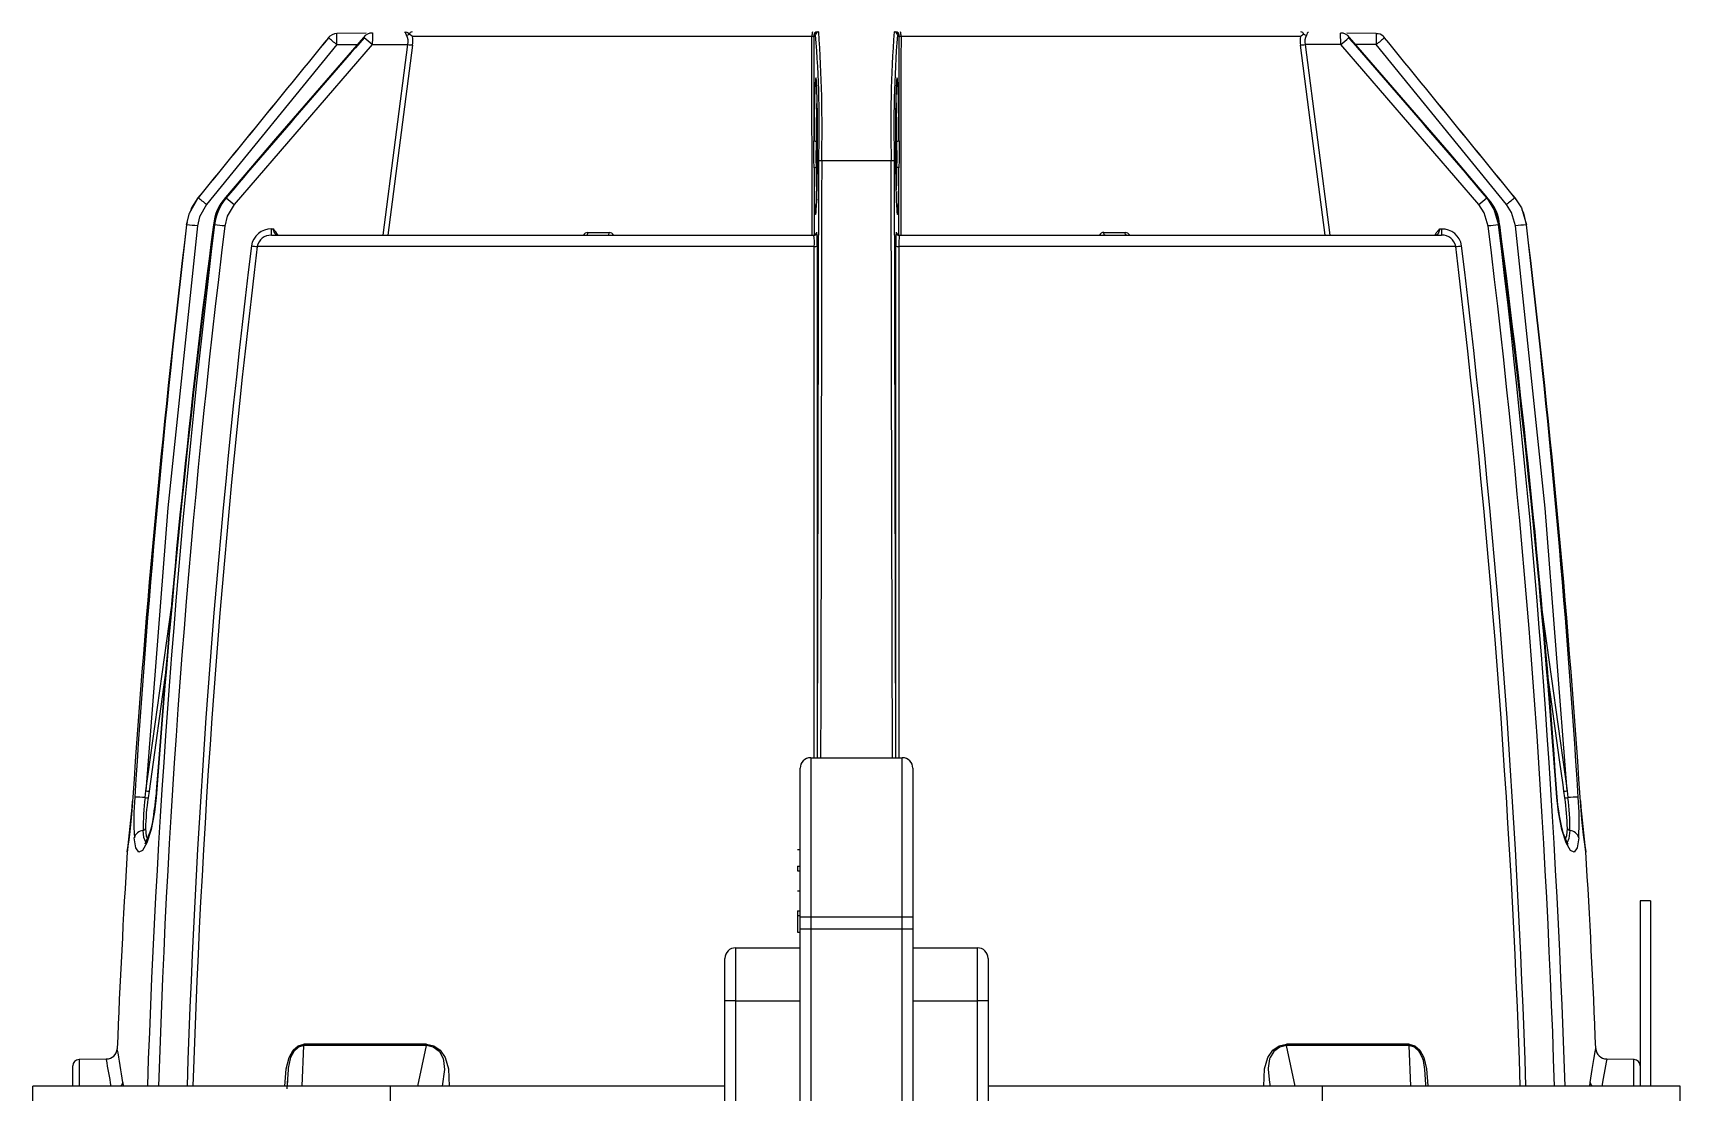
# Model space of a CAD drawing. Extents: x 6 to 134, y 1 to 99.
# Drawn here: x 53.31 to 61.08, y 91.26 to 96.26 of the extents above; entities that cross this region are included whole.
import ezdxf

# ---------------------------------------------------------------- set-up
doc = ezdxf.new("R2010")
doc.units = 0
doc.header["$MEASUREMENT"] = 0
doc.layers.add('OBJECT', color=7, linetype='CONTINUOUS')

msp = doc.modelspace()

# ---------------------------------------------------------------- linework, layer by layer
at = {"layer": 'OBJECT'}
for p, q in [((54.7428, 96.2032), (54.1277, 95.4481)), ((54.9097, 96.2032), (54.2588, 95.448)), ((54.703, 96.2354), (54.7032, 96.2353)), ((54.7428, 96.2032), (54.8393, 96.2032)), ((54.8815, 96.2575), (54.743, 96.2551)), ((54.8816, 96.2575), (54.8815, 96.2575)), ((54.9096, 96.2033), (54.9097, 96.2032)), ((54.9097, 96.2032), (55.0783, 96.2033)), ((54.9614, 95.3033), (55.0783, 96.2033)), ((55.1002, 96.2006), (54.9837, 95.3033)), ((55.0783, 96.2033), (55.0783, 96.2033)), ((56.9862, 96.2413), (55.1003, 96.2413)), ((56.9869, 95.3033), (56.9862, 96.2413)), ((56.9953, 96.2383), (56.9957, 95.7484)), ((57.0034, 96.2483), (56.9956, 96.2483)), ((57.3972, 96.2483), (57.3893, 96.2483)), ((57.397, 95.7484), (57.3974, 96.2383)), ((59.2924, 96.2413), (57.4065, 96.2413)), ((59.4831, 96.2032), (59.3144, 96.2033)), ((59.3144, 96.2033), (59.4313, 95.3033)), ((60.1339, 95.448), (59.483, 96.2032)), ((59.6497, 96.2551), (59.5112, 96.2575)), ((59.6499, 96.2032), (59.5534, 96.2032)), ((59.6497, 96.2551), (59.6497, 96.2551)), ((60.265, 95.4481), (59.6499, 96.2032)), ((57.0127, 92.8378), (57.0179, 95.6543)), ((57.3606, 95.6546), (57.0321, 95.6546)), ((57.3748, 95.6543), (57.38, 92.8378)), ((56.9958, 95.6209), (56.996, 95.3033)), ((57.3967, 95.3036), (57.3969, 95.6209)), ((54.0874, 95.4803), (54.088, 95.4803)), ((54.2184, 95.4803), (54.2209, 95.4803)), ((54.2209, 95.4803), (54.2588, 95.448)), ((60.1339, 95.448), (60.1718, 95.4803)), ((60.1718, 95.4803), (60.1743, 95.4803)), ((60.1784, 95.4757), (60.1745, 95.4805)), ((60.3047, 95.4803), (60.3053, 95.4803)), ((60.3097, 95.4725), (60.3053, 95.4803)), ((54.037, 95.3652), (54.0332, 95.3525)), ((54.0332, 95.3525), (54.034, 95.3525)), ((54.1625, 95.3525), (54.1655, 95.3525)), ((60.2272, 95.3525), (60.2302, 95.3525)), ((60.3587, 95.3525), (60.3595, 95.3525)), ((54.4347, 95.3033), (56.9942, 95.3033)), ((54.4352, 95.3329), (54.4443, 95.3329)), ((55.9283, 95.3165), (56.0288, 95.3165)), ((57.0086, 95.3182), (57.0092, 95.3182)), ((57.3835, 95.3182), (57.3841, 95.3182)), ((57.3985, 95.3033), (59.958, 95.3033)), ((58.3639, 95.3165), (58.4644, 95.3165)), ((59.9484, 95.3329), (59.9575, 95.3329)), ((56.997, 95.2503), (54.3673, 95.2503)), ((60.0254, 95.2503), (57.3958, 95.2503)), ((53.842, 92.6817), (53.9625, 93.5473)), ((60.4333, 93.5249), (60.5507, 92.6817)), ((53.9376, 93.2628), (53.8564, 92.6799)), ((56.9304, 92.0878), (56.9304, 92.7878)), ((56.9804, 92.8378), (56.9804, 92.0878)), ((56.9804, 92.8378), (57.4124, 92.8378)), ((57.4124, 92.0878), (57.4124, 92.8378)), ((57.4624, 92.7878), (57.4624, 92.0878)), ((60.5042, 92.6514), (60.4949, 92.774)), ((53.7799, 92.652), (53.7786, 92.6333)), ((53.838, 92.6497), (53.842, 92.6817)), ((53.8564, 92.6799), (53.852, 92.6479)), ((60.5407, 92.6479), (60.5363, 92.6799)), ((60.5507, 92.6817), (60.5547, 92.6497)), ((60.6141, 92.6333), (60.6128, 92.652)), ((56.9184, 92.4041), (56.9304, 92.4041)), ((56.9184, 92.3267), (56.9304, 92.3267)), ((56.9184, 92.3267), (56.9184, 92.3044)), ((56.9184, 92.3044), (56.9304, 92.3044)), ((56.9184, 92.2092), (56.9304, 92.2092)), ((60.9444, 92.1633), (60.8964, 92.1633)), ((60.8964, 92.1633), (60.8964, 91.2883)), ((60.9444, 92.1633), (60.9444, 91.2883)), ((56.9184, 92.1147), (56.9304, 92.1147)), ((56.9184, 92.1147), (56.9184, 92.0927)), ((56.9184, 92.0927), (56.9304, 92.0927)), ((56.9184, 92.0927), (56.9184, 92.0151)), ((56.9304, 92.0311), (56.9304, 92.0878)), ((56.9304, 92.0878), (56.9804, 92.0878)), ((56.9804, 92.0878), (57.4124, 92.0878)), ((56.9804, 92.0878), (56.9804, 92.0311)), ((57.4124, 92.0311), (57.4124, 92.0878)), ((57.4124, 92.0878), (57.4624, 92.0878)), ((57.4624, 92.0878), (57.4624, 92.0311)), ((56.9184, 92.0151), (56.9304, 92.0151)), ((56.9304, 89.926), (56.9304, 92.0311)), ((56.9304, 92.0311), (56.9804, 92.0311)), ((56.9804, 92.0311), (57.4124, 92.0311)), ((56.9804, 92.0311), (56.9804, 89.8545)), ((57.4124, 89.8545), (57.4124, 92.0311)), ((57.4124, 92.0311), (57.4624, 92.0311)), ((57.4624, 92.0311), (57.4624, 89.926)), ((56.6254, 91.9408), (56.6254, 91.6908)), ((56.6254, 91.9408), (56.9304, 91.9408)), ((57.4624, 91.9408), (57.7674, 91.9408)), ((57.7674, 91.6908), (57.7674, 91.9408)), ((56.5754, 91.6908), (56.5754, 91.8908)), ((57.8174, 91.8908), (57.8174, 91.6908)), ((56.5754, 89.8075), (56.5754, 91.6908)), ((56.6254, 91.6908), (56.5754, 91.6908)), ((56.6254, 91.6908), (56.6254, 89.8545)), ((56.6254, 91.6908), (56.9304, 91.6908)), ((57.4624, 91.6908), (57.7674, 91.6908)), ((57.7674, 89.8545), (57.7674, 91.6908)), ((57.8174, 91.6908), (57.7674, 91.6908)), ((57.8174, 91.6908), (57.8174, 89.8075)), ((54.5792, 91.2883), (54.5869, 91.4798)), ((55.1666, 91.4868), (54.5875, 91.4868)), ((55.1257, 91.2883), (55.1661, 91.4798)), ((59.8052, 91.4868), (59.2261, 91.4868)), ((59.267, 91.2883), (59.2266, 91.4798)), ((59.8136, 91.2883), (59.8058, 91.4798)), ((53.4964, 91.2883), (53.4964, 91.3838)), ((53.6548, 91.4161), (53.5258, 91.4138)), ((53.5258, 91.4138), (53.5258, 91.2883)), ((60.8669, 91.4138), (60.7379, 91.4161)), ((60.8669, 91.2883), (60.8669, 91.4138)), ((53.7322, 91.3058), (53.735, 91.2883)), ((54.5094, 91.321), (54.508, 91.2883)), ((59.8847, 91.2883), (59.8844, 91.2964)), ((60.6578, 91.2883), (60.6605, 91.3058)), ((53.3084, 90.0383), (53.3084, 91.2883)), ((54.9964, 91.2883), (53.3084, 91.2883)), ((54.9964, 90.0383), (54.9964, 91.2883)), ((56.5754, 91.2883), (54.9964, 91.2883)), ((59.3964, 91.2883), (57.8174, 91.2883)), ((59.3964, 90.0383), (59.3964, 91.2883)), ((61.0844, 91.2883), (59.3964, 91.2883)), ((61.0844, 90.0383), (61.0844, 91.2883))]:
    msp.add_line(p, q, dxfattribs=at)
at = {"layer": 'OBJECT', "flags": 128}
for points in [[(54.8684, 96.2368), (54.4541, 95.7587), (54.2176, 95.481)], [(54.7033, 96.2353), (54.7033, 96.2353), (54.7034, 96.2355), (54.7034, 96.2355), (54.7035, 96.2356), (54.7035, 96.2356), (54.7035, 96.2356), (54.7035, 96.2356), (54.7035, 96.2356), (54.7034, 96.2355), (54.7033, 96.2354), (54.7032, 96.2353)], [(54.8683, 96.2369), (54.8684, 96.2368), (54.87, 96.2353)], [(54.8728, 96.2354), (54.873, 96.2357), (54.8739, 96.2368), (54.8743, 96.2375), (54.8745, 96.238), (54.8745, 96.2384), (54.8743, 96.2386), (54.8739, 96.2385), (54.8731, 96.2381), (54.8717, 96.237), (54.87, 96.2353)], [(54.911, 96.2576), (54.9111, 96.2579), (54.9113, 96.2552), (54.9113, 96.249), (54.9111, 96.2407), (54.9107, 96.2277), (54.9098, 96.2092), (54.9096, 96.2033)], [(55.0725, 96.2472), (55.0691, 96.2551), (55.0672, 96.2599), (55.0639, 96.2607), (55.0632, 96.2607)], [(55.1003, 96.2413), (55.0986, 96.2428), (55.085, 96.2523)], [(56.9956, 96.2483), (56.9954, 96.2435), (56.9953, 96.2385), (56.9953, 96.2383)], [(57.4065, 96.2413), (57.4046, 96.2412), (57.4016, 96.2408), (57.3993, 96.2401), (57.3982, 96.2395), (57.3974, 96.2385), (57.3974, 96.2383)], [(57.4065, 96.2413), (57.4065, 96.2273), (57.4064, 96.1479), (57.4062, 95.8303), (57.4058, 95.3033)], [(59.3077, 96.2523), (59.3012, 96.248), (59.2924, 96.2413)], [(59.409, 95.3033), (59.3593, 95.6872), (59.2925, 96.2006)], [(59.3301, 96.2605), (59.3267, 96.2605), (59.3266, 96.2604), (59.3242, 96.2573), (59.3218, 96.2502), (59.3202, 96.2472)], [(59.4832, 96.2032), (59.4822, 96.2246), (59.4817, 96.2381), (59.4814, 96.2477), (59.4814, 96.2546), (59.4815, 96.2577), (59.4817, 96.2576)], [(59.5227, 96.2353), (59.5218, 96.2363), (59.5201, 96.2377), (59.5194, 96.2382), (59.5187, 96.2385), (59.5183, 96.2385), (59.5182, 96.2384), (59.5182, 96.238), (59.5185, 96.2374), (59.519, 96.2366), (59.5198, 96.2355)], [(59.5227, 96.2353), (59.5243, 96.2368), (59.5244, 96.2369)], [(60.1748, 95.4807), (59.9939, 95.694), (59.5243, 96.2368)], [(59.6895, 96.2353), (59.6895, 96.2354), (59.6894, 96.2355), (59.6893, 96.2356), (59.6892, 96.2356), (59.6892, 96.2356), (59.6892, 96.2356), (59.6892, 96.2356), (59.6893, 96.2355), (59.6893, 96.2354), (59.6895, 96.2353)], [(56.9996, 95.9796), (56.9988, 95.9569), (56.9981, 95.9306)], [(57.3931, 95.9803), (57.3928, 95.9892), (57.3926, 95.9926)], [(56.9958, 95.6209), (56.9953, 95.6599), (56.9957, 95.7484)], [(57.0057, 95.7476), (57.0048, 95.6615), (57.0058, 95.624)], [(57.3869, 95.624), (57.3879, 95.6615), (57.387, 95.7476)], [(57.397, 95.7484), (57.3974, 95.6599), (57.3969, 95.6209)], [(57.0321, 95.6546), (57.0321, 95.6247), (57.0319, 95.5047), (57.031, 95.0249), (57.0274, 93.1055), (57.0269, 92.8378)], [(57.3658, 92.8378), (57.3637, 93.9611), (57.3606, 95.6546)], [(56.9958, 95.6209), (56.996, 95.6215), (56.9966, 95.622), (56.9976, 95.6226), (56.9988, 95.6231), (57.0003, 95.6235), (57.002, 95.6237), (57.0039, 95.6239), (57.0058, 95.624)], [(57.3969, 95.6209), (57.3967, 95.6215), (57.3961, 95.622), (57.3952, 95.6226), (57.3939, 95.6231), (57.3924, 95.6235), (57.3907, 95.6237), (57.3889, 95.6239), (57.3869, 95.624)], [(54.034, 95.3525), (54.047, 95.4076), (54.088, 95.4803)], [(54.0874, 95.4803), (54.0571, 95.4329), (54.0525, 95.4173)], [(54.1277, 95.4481), (54.0952, 95.3907), (54.0849, 95.3472)], [(54.2184, 95.4803), (54.1864, 95.4314), (54.1625, 95.3525)], [(54.2588, 95.448), (54.2258, 95.3928), (54.2143, 95.347)], [(54.2173, 95.4812), (54.2173, 95.4812), (54.2184, 95.4803)], [(60.1784, 95.347), (60.1599, 95.4086), (60.1339, 95.448)], [(60.1718, 95.4803), (60.2042, 95.4304), (60.2272, 95.3525)], [(60.1743, 95.4803), (60.1754, 95.4812), (60.1754, 95.4812)], [(60.2302, 95.3525), (60.216, 95.4093), (60.1743, 95.4803)], [(60.3078, 95.3472), (60.2891, 95.4105), (60.265, 95.4481)], [(60.3047, 95.4803), (60.3351, 95.4326), (60.3587, 95.3525)], [(60.3595, 95.3525), (60.3465, 95.4072), (60.3384, 95.4217)], [(54.0849, 95.3472), (53.9457, 94.0166), (53.842, 92.6817)], [(54.1602, 95.353), (54.1603, 95.353), (54.1625, 95.3525)], [(60.2302, 95.3525), (60.2324, 95.353), (60.2325, 95.353)], [(60.5507, 92.6817), (60.4471, 94.0156), (60.3078, 95.3472)], [(54.462, 95.3033), (54.4602, 95.3035), (54.4545, 95.3063), (54.4499, 95.3118), (54.4466, 95.3194), (54.4447, 95.3283), (54.4443, 95.3329)], [(55.9206, 95.3033), (55.922, 95.3035), (55.9233, 95.3043), (55.9246, 95.3054), (55.9257, 95.3071), (55.9267, 95.309), (55.9275, 95.3113), (55.928, 95.3138), (55.9283, 95.3165)], [(56.0217, 95.3033), (56.023, 95.3035), (56.0242, 95.3043), (56.0254, 95.3054), (56.0265, 95.3071), (56.0274, 95.309), (56.0281, 95.3113), (56.0286, 95.3138), (56.0288, 95.3165)], [(58.371, 95.3033), (58.3697, 95.3035), (58.3685, 95.3043), (58.3673, 95.3054), (58.3663, 95.3071), (58.3654, 95.309), (58.3647, 95.3113), (58.3642, 95.3138), (58.3639, 95.3165)], [(58.4721, 95.3033), (58.4707, 95.3035), (58.4694, 95.3043), (58.4681, 95.3054), (58.467, 95.3071), (58.466, 95.309), (58.4652, 95.3113), (58.4647, 95.3138), (58.4644, 95.3165)], [(59.9286, 95.3055), (59.9336, 95.3144), (59.9483, 95.3327), (59.9484, 95.3329)], [(59.9484, 95.3329), (59.9481, 95.3289), (59.9461, 95.3192), (59.9422, 95.3108), (59.9367, 95.3052), (59.9307, 95.3033)], [(56.9966, 92.8378), (56.9968, 93.0717), (56.9972, 94.1621), (56.997, 95.2503)], [(57.011, 95.252), (57.0112, 93.7867), (57.0106, 92.8378)], [(57.382, 92.8378), (57.3815, 93.9011), (57.3818, 95.252)], [(57.3958, 95.2503), (57.3957, 95.2205), (57.3957, 95.1013), (57.3955, 94.6241), (57.3956, 93.6684), (57.3961, 92.8378)], [(60.5363, 92.6799), (60.5321, 92.7096), (60.5156, 92.8285), (60.46, 93.2276)], [(53.8978, 92.774), (53.8923, 92.7007), (53.8886, 92.6513)], [(53.8997, 92.7736), (53.8918, 92.6687), (53.8904, 92.6508)], [(53.8978, 92.774), (53.8979, 92.7739), (53.8997, 92.7736)], [(60.4931, 92.7736), (60.4948, 92.7739), (60.4949, 92.774)], [(60.5023, 92.6508), (60.4944, 92.7555), (60.4931, 92.7736)], [(53.7784, 92.6338), (53.775, 92.589), (53.7702, 92.5365), (53.7652, 92.4893), (53.7605, 92.4498), (53.7567, 92.4199), (53.7542, 92.401), (53.7533, 92.3945), (53.7533, 92.3943), (53.7533, 92.3944)], [(53.8904, 92.6508), (53.8827, 92.5816), (53.8663, 92.4989), (53.8458, 92.4357), (53.8253, 92.3993), (53.8077, 92.3919), (53.7948, 92.4129), (53.787, 92.4603)], [(53.8886, 92.6513), (53.8888, 92.6512), (53.8904, 92.6508)], [(60.5023, 92.6508), (60.5039, 92.6512), (60.5041, 92.6513)], [(60.6057, 92.4603), (60.5979, 92.4129), (60.585, 92.3919), (60.5674, 92.3993), (60.5469, 92.4357), (60.5264, 92.4989), (60.51, 92.5816), (60.5023, 92.6508)], [(60.5131, 92.5764), (60.5075, 92.6151), (60.5044, 92.6514)], [(60.6394, 92.3937), (60.6395, 92.3925), (60.6359, 92.4194), (60.6292, 92.4733), (60.6213, 92.5472), (60.6141, 92.6333)], [(60.5551, 92.4313), (60.5555, 92.431), (60.5517, 92.4369), (60.5446, 92.4521), (60.5348, 92.4791), (60.5246, 92.5165), (60.515, 92.5632), (60.5131, 92.5764)], [(53.8493, 92.4411), (53.8407, 92.4392), (53.8316, 92.4611), (53.8285, 92.4946)], [(53.8402, 92.5032), (53.8434, 92.4671), (53.8492, 92.4555)], [(60.5435, 92.455), (60.55, 92.4709), (60.5525, 92.5032)], [(60.5642, 92.4946), (60.56, 92.4559), (60.5507, 92.4382)], [(54.4982, 91.2883), (54.5046, 91.3703), (54.5183, 91.4228), (54.5369, 91.4572), (54.5607, 91.479), (54.5875, 91.4868)], [(54.5869, 91.4798), (54.5869, 91.4798), (54.5616, 91.4723), (54.5393, 91.451), (54.5246, 91.4227), (54.5227, 91.4172), (54.5132, 91.3726), (54.5125, 91.3663), (54.5095, 91.321)], [(55.1661, 91.4798), (55.1661, 91.4798), (54.8598, 91.4797), (54.7185, 91.4797), (54.5869, 91.4798), (54.5869, 91.4798)], [(55.2418, 91.2883), (55.2535, 91.3662), (55.2489, 91.4084), (55.2463, 91.4169), (55.2305, 91.4462), (55.2264, 91.4511), (55.1984, 91.4723), (55.1662, 91.4798), (55.1661, 91.4798), (55.1661, 91.4798)], [(55.1666, 91.4868), (55.2007, 91.4789), (55.2309, 91.4574), (55.2544, 91.4225), (55.2697, 91.3703), (55.273, 91.2883)], [(59.1195, 91.2883), (59.1231, 91.3703), (59.1384, 91.4228), (59.1615, 91.4572), (59.1918, 91.479), (59.2261, 91.4868)], [(59.2266, 91.4798), (59.2266, 91.4798), (59.1942, 91.4723), (59.166, 91.451), (59.1487, 91.4227), (59.1466, 91.4172), (59.1392, 91.3726), (59.1392, 91.3663), (59.1458, 91.3052), (59.1491, 91.2883)], [(59.8058, 91.4798), (59.8058, 91.4798), (59.5355, 91.4797), (59.3853, 91.4797), (59.2266, 91.4798), (59.2266, 91.4798)], [(59.8052, 91.4868), (59.8318, 91.4789), (59.8555, 91.4574), (59.8745, 91.4225), (59.8881, 91.3703), (59.8942, 91.2902)], [(59.884, 91.2964), (59.8802, 91.3662), (59.8727, 91.4084), (59.8701, 91.4169), (59.8566, 91.4462), (59.8532, 91.4511), (59.8309, 91.4723), (59.8058, 91.4798), (59.8058, 91.4798), (59.8058, 91.4798)], [(60.6605, 91.3058), (60.6696, 91.3663), (60.6775, 91.4142), (60.6838, 91.4506), (60.6866, 91.466), (60.6864, 91.4647)], [(60.7379, 91.4145), (60.7382, 91.4157), (60.7355, 91.402), (60.7288, 91.3672), (60.721, 91.3235), (60.7152, 91.2883)], [(54.5095, 91.321), (54.5085, 91.3054), (54.5072, 91.2747)]]:
    msp.add_lwpolyline(points, dxfattribs=at)
at = {"layer": 'OBJECT'}
for centre, radius, start, end in [((522.2973, -285.7226), 603.7682, 140.7560687, 140.8485208), ((622.5269, -367.0962), 732.8709, 140.7863186, 140.8624604), ((103.2438, 53.8268), 64.3312, 138.759442, 139.647757), ((106.7861, 50.7587), 69.0154, 138.781252, 139.609415), ((54.7439, 96.2025), 0.0525, 90.81693, 142.65655), ((50.7233, 91.2941), 6.3447, 50.68922, 51.14937), ((41.1998, 96.2933), 13.5433, 359.61846, 359.83584), ((54.9106, 96.2045), 0.0532, 89.5723, 142.54468), ((52.3722, 93.3328), 3.8312, 48.52508, 49.25508), ((55.0695, 96.2446), 0.0173, 26.48415, 111.5413), ((55.0663, 96.2799), 0.0333, 280.80047, 304.10214), ((55.0178, 96.2177), 0.0622, 346.60471, 28.3088), ((55.1997, 97.1143), 0.9191, 262.41049, 263.78602), ((55.0998, 96.248), 0.0154, 97.1639, 163.71235), ((54.9515, 96.2215), 0.1502, 352.01815, 7.60633), ((57.0459, 96.2463), 0.0599, 163.54339, 184.78103), ((56.9879, 96.2309), 0.0106, 44.86845, 98.83165), ((57.0109, 96.2479), 0.0154, 89.73549, 178.39334), ((57.0184, 96.2483), 0.015, 90.00982, 179.86493), ((51.7166, 95.8219), 5.3039, 358.18882, 4.61114), ((50.2228, 95.8052), 6.811, 358.73379, 3.85684), ((63.0227, 95.8311), 5.6649, 175.62449, 181.78489), ((63.3311, 95.8059), 5.9582, 175.74182, 181.45824), ((57.3743, 96.2483), 0.015, 0.13474, 89.98995), ((57.3818, 96.2479), 0.0154, 1.6663, 90.20432), ((54.2087, 96.1773), 3.1893, 1.09639, 1.27562), ((57.3468, 96.2463), 0.0599, 355.21993, 16.45566), ((59.4467, 96.2215), 0.1556, 172.66817, 187.71942), ((59.1693, 97.2955), 1.1018, 276.42065, 277.56854), ((59.2929, 96.248), 0.0154, 16.28741, 82.83633), ((59.3264, 96.2799), 0.0333, 235.89738, 259.19954), ((59.378, 96.2173), 0.0651, 152.66902, 192.41451), ((59.4843, 96.2092), 0.0484, 34.55118, 93.04743), ((38.4109, 120.2612), 31.9815, 311.21467, 311.30238), ((12.0275, 54.5753), 63.1751, 40.352291, 41.257191), ((6.7034, 49.99), 70.2033, 40.389394, 41.203404), ((71.322, 96.2847), 11.6724, 180.1468, 180.40018), ((59.6531, 96.2131), 0.0415, 41.72918, 94.77228), ((63.6601, 91.3056), 6.3299, 128.84999, 129.31123), ((59.6695, 96.219), 0.0261, 34.50854, 56.05672), ((-466.1975, -332.9232), 678.774, 39.1345079, 39.2167181), ((-445.0932, -316.05), 651.7551, 39.1548576, 39.2405027), ((49.9582, 95.7379), 7.4388, 0.08106, 1.86755), ((65.4743, 95.725), 8.4786, 178.61072, 179.84173), ((57.0034, 95.7823), 0.0348, 257.11675, 273.6926), ((57.3893, 95.7823), 0.0348, 266.30761, 282.8829), ((57.0286, 95.5118), 0.1429, 88.5697, 94.28482), ((57.3641, 95.5118), 0.1429, 85.71533, 91.43015), ((62.7699, 95.6401), 5.7742, 180.19155, 181.77689), ((50.3199, 90.7864), 6.0193, 50.7574, 51.24328), ((54.3674, 95.3393), 0.2064, 136.59702, 176.23435), ((54.409, 95.3229), 0.2453, 140.07448, 173.05986), ((60.0306, 95.3381), 0.202, 4.21311, 42.94864), ((64.0784, 90.7794), 6.0281, 128.75666, 129.24183), ((103.7656, 89.3257), 50.0962, 173.09027, 176.19276), ((103.9251, 89.4599), 50.2379, 173.26403, 176.35692), ((100.6272, 89.6835), 46.8062, 173.04344, 178.03515), ((98.3431, 89.5684), 44.5599, 172.54101, 175.87478), ((101.2472, 89.2509), 47.4784, 172.61631, 175.74498), ((98.667, 89.8741), 44.7883, 172.98117, 178.1906), ((53.9517, 94.3119), 1.0438, 82.66539, 85.47727), ((53.9817, 93.4873), 1.8742, 82.8719, 84.37279), ((60.4109, 93.4876), 1.8739, 95.62713, 97.12822), ((15.7225, 89.8737), 44.7916, 1.80983, 7.01889), ((14.7355, 89.7898), 45.8306, 1.87369, 6.97148), ((13.1172, 89.248), 47.5068, 4.25595, 7.38274), ((17.3379, 89.6901), 43.2674, 4.08719, 7.52063), ((60.441, 94.3118), 1.044, 94.52296, 97.33435), ((10.4654, 89.4597), 50.2401, 3.64314, 6.7359), ((10.6182, 89.3248), 50.1052, 3.80751, 6.90944), ((54.4329, 95.2386), 0.0943, 88.62074, 171.02634), ((54.4313, 95.2383), 0.0651, 87.05058, 169.37631), ((54.0134, 95.3255), 0.4219, 356.97695, 0.99427), ((53.9326, 94.9419), 0.644, 34.3666, 37.37781), ((55.9285, 95.2921), 0.0243, 90.393, 152.68169), ((56.0286, 95.2932), 0.0233, 25.6913, 89.53194), ((56.9935, 95.3183), 0.015, 269.879, 359.6722), ((56.9942, 95.3183), 0.015, 270.00968, 359.86563), ((56.8002, 95.2665), 0.1974, 355.27061, 10.72895), ((56.4471, 95.2699), 0.5641, 358.17852, 4.9171), ((58.0403, 95.2673), 0.6587, 175.56734, 181.33755), ((57.3985, 95.3183), 0.015, 180.13573, 269.99008), ((57.3992, 95.3183), 0.015, 180.32779, 270.12102), ((57.7214, 95.2598), 0.3258, 172.32587, 181.67425), ((58.3634, 95.2946), 0.0219, 88.73689, 156.59282), ((58.4635, 95.2906), 0.0259, 29.40476, 88.02171), ((59.9612, 95.2402), 0.0927, 8.10386, 92.24881), ((60.3787, 95.3255), 0.4213, 179.00224, 183.02551), ((59.9619, 95.239), 0.0645, 10.10188, 93.4714), ((98.2167, 89.8991), 44.2024, 173.04271, 178.19903), ((98.6483, 89.8653), 44.6072, 173.06642, 178.17198), ((54.4786, 96.3774), 1.1326, 262.96208, 264.36237), ((57.0001, 95.2829), 0.0328, 264.50422, 289.3778), ((57.3926, 95.2829), 0.0328, 250.62199, 275.49584), ((59.9141, 96.3775), 1.1327, 275.63775, 277.03798), ((14.7161, 89.7741), 45.6391, 1.90126, 6.89142), ((16.1797, 89.8996), 44.1987, 1.80051, 6.95726), ((56.9804, 92.7878), 0.05, 90, 180), ((57.4124, 92.7878), 0.05, 0, 90), ((50.1352, 92.8964), 3.6529, 352.09003, 355.87089), ((55.1159, 92.5443), 1.3315, 175.3596, 183.6197), ((53.7678, 91.7039), 0.9484, 85.75221, 88.73447), ((54.9818, 92.5015), 1.1533, 172.62072, 180.34673), ((53.8927, 93.0213), 0.3756, 261.63022, 263.77399), ((54.8145, 92.4968), 0.9743, 171.08075, 179.62462), ((53.8892, 92.9995), 0.3212, 261.53632, 264.13863), ((53.3668, 92.6781), 0.5225, 349.95979, 357.0621), ((60.5035, 92.9994), 0.3212, 275.86137, 278.46411), ((60.5, 93.0214), 0.3757, 276.22602, 278.36932), ((59.4578, 92.487), 1.0948, 0.84609, 8.44849), ((60.6249, 91.7039), 0.9484, 91.26551, 94.24784), ((59.484, 92.506), 1.0803, 359.39168, 7.64054), ((59.1587, 92.5433), 1.4494, 356.71667, 4.30404), ((64.5912, 92.9296), 3.9879, 184.25353, 187.72402), ((53.4785, 92.6161), 0.4038, 332.80306, 355.86489), ((53.8335, 92.4462), 0.0486, 95.95573, 163.23515), ((53.8275, 92.5082), 0.0137, 274.35295, 338.48539), ((60.5652, 92.5082), 0.0137, 201.51756, 265.64445), ((60.5592, 92.4462), 0.0486, 16.76446, 84.04477), ((104.3224, 89.3633), 50.66, 176.57061, 177.62256), ((54.041, 92.3556), 0.2903, 171.94333, 172.47554), ((10.0704, 89.3633), 50.66, 2.37743, 3.42938), ((56.6254, 91.8908), 0.05, 90, 180), ((57.7674, 91.8908), 0.05, 0, 90), ((53.6557, 91.4667), 0.05, 268.6792, 357.94545), ((49.6722, 90.7261), 4.1012, 8.12597, 10.37534), ((54.512, 91.4893), 0.0756, 352.75069, 358.11911), ((55.0699, 91.4893), 0.0967, 354.33226, 358.5213), ((59.3229, 91.4893), 0.0968, 181.48372, 185.66836), ((59.8809, 91.4893), 0.0757, 181.8857, 187.24358), ((60.7382, 91.4676), 0.0514, 183.09506, 269.46931), ((53.5264, 91.3838), 0.03, 91, 180), ((50.5009, 90.7834), 3.2165, 9.03089, 11.31569), ((60.8664, 91.3838), 0.03, 0, 89), ((53.6932, 91.3118), 0.0394, 323.39894, 351.3317), ((60.6995, 91.3118), 0.0394, 188.66854, 216.60286)]:
    msp.add_arc(centre, radius, start, end, dxfattribs=at)
for centre, major_axis, ratio, start_param, end_param in [((57.004, 95.7233), (0.0008, 0.3225), 0.026186, 0.011237, 1.49296), ((57.004, 95.7233), (0.0008, 0.3225), 0.026186, 3.129797, 6.294422), ((57.3887, 95.7233), (-0.0008, 0.3225), 0.026186, 6.273879, 9.429965), ((57.3887, 95.7233), (-0.0008, 0.3225), 0.026186, 4.790225, 6.273879), ((57.3787, 95.7233), (-0.0008, 0.3125), 0.027024, 5.196473, 5.625303), ((57.014, 95.7233), (0.0008, 0.3125), 0.027024, 0.869914, 1.094918), ((57.014, 95.7233), (0.0008, 0.3125), 0.027024, 1.094918, 1.492965), ((57.3787, 95.7233), (-0.0008, 0.3125), 0.027024, 4.790221, 5.196473), ((57.004, 95.7233), (0.0008, 0.3225), 0.026186, 1.894169, 3.129797), ((57.014, 95.7233), (0.0008, 0.3125), 0.027024, 1.894173, 2.305018), ((57.3787, 95.7233), (-0.0008, 0.3125), 0.027024, 3.992055, 4.389012), ((57.3887, 95.7233), (-0.0008, 0.3225), 0.026186, 3.14678, 4.389016), ((57.014, 95.7233), (0.0008, 0.3125), 0.027024, 2.305018, 2.51946)]:
    msp.add_ellipse(centre, major_axis=major_axis, ratio=ratio, start_param=start_param, end_param=end_param, dxfattribs=at)

doc.saveas('drawing.dxf')
